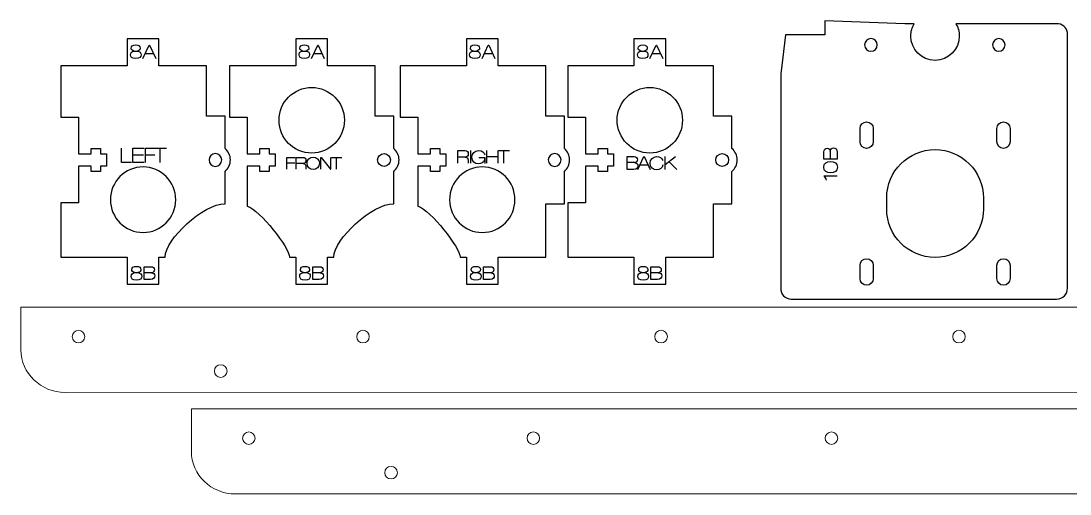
# Model space of a CAD drawing. Header units: millimetres. Extents: x 3 to 781, y 1 to 299.
# Drawn here: x 4.4 to 194.6, y 1.3 to 87 of the extents above; entities that cross this region are included whole.
import ezdxf

# ---------------------------------------------------------------- set-up
doc = ezdxf.new("R2010")
doc.units = ezdxf.units.MM
doc.layers.add('Layer_1', color=1, linetype='CONTINUOUS', true_color=0xff0000)
doc.layers.add('New Left D arm', color=1, linetype='CONTINUOUS', lineweight=0, true_color=0xff0000)

msp = doc.modelspace()

# ---------------------------------------------------------------- linework, layer by layer
at = {"layer": 'Layer_1'}
msp.add_line((144.04, 36.61), (192.15, 36.61), dxfattribs=at)
at = {"layer": 'Layer_1', "color": 1, "true_color": 0xff0000}
for points in [[(166.33, 86.5), (164.61, 86.5), (150.15, 86.99), (150.15, 84.46), (143.02, 84.46), (142.14, 77.4), (142.14, 38.59)], [(192.01, 86.5), (173.89, 86.5)], [(41.4, 63.88), (41.4, 69.73), (38.05, 69.73), (38.05, 78.85), (29.41, 78.85), (29.41, 83.73), (23.64, 83.73), (23.64, 78.85), (11.65, 78.85), (11.65, 69.57), (14.84, 69.57), (14.84, 62.93), (17.14, 62.93), (17.14, 63.89), (18.82, 63.89), (18.82, 62.93), (19.93, 62.93), (19.93, 60.69), (18.82, 60.69), (18.82, 59.73), (17.14, 59.73), (17.14, 60.69), (14.84, 60.69), (14.84, 54.05), (11.65, 54.05), (11.65, 44.21), (23.64, 44.21), (23.64, 39.33), (29.41, 39.33), (29.41, 44.21), (30.53, 44.21), (30.53, 44.21)], [(71.98, 63.88), (71.98, 69.73), (68.62, 69.73), (68.62, 78.85), (59.98, 78.85), (59.98, 83.73), (54.22, 83.73), (54.22, 78.85), (42.22, 78.85), (42.22, 69.57), (45.42, 69.57), (45.42, 62.93), (47.72, 62.93), (47.72, 63.89), (49.4, 63.89), (49.4, 62.93), (50.51, 62.93), (50.51, 60.69), (49.4, 60.69), (49.4, 59.73), (47.72, 59.73), (47.72, 60.69), (45.42, 60.69), (45.42, 53.44), (45.42, 53.44), (45.42, 53.44)], [(102.91, 63.88), (102.91, 69.73), (99.55, 69.73), (99.55, 78.85), (90.91, 78.85), (90.91, 83.73), (85.15, 83.73), (85.15, 78.85), (73.15, 78.85), (73.15, 69.57), (76.35, 69.57), (76.35, 62.93), (78.65, 62.93), (78.65, 63.89), (80.33, 63.89), (80.33, 62.93), (81.44, 62.93), (81.44, 60.69), (80.33, 60.69), (80.33, 59.73), (78.65, 59.73), (78.65, 60.69), (76.35, 60.69), (76.35, 53.44), (76.35, 53.44)], [(133.28, 63.88), (133.28, 69.73), (129.92, 69.73), (129.92, 78.85), (121.28, 78.85), (121.28, 83.73), (115.52, 83.73), (115.52, 78.85), (103.52, 78.85), (103.52, 69.57), (106.72, 69.57), (106.72, 62.93), (109.02, 62.93), (109.02, 63.89), (110.7, 63.89), (110.7, 62.93), (111.81, 62.93), (111.81, 60.69), (110.7, 60.69), (110.7, 59.73), (109.02, 59.73), (109.02, 60.69), (106.72, 60.69), (106.72, 54.05), (103.52, 54.05), (103.52, 44.21), (115.52, 44.21), (115.52, 39.33), (121.28, 39.33), (121.28, 44.21), (129.92, 44.21), (129.92, 53.89), (133.28, 53.89), (133.28, 59.74)], [(194.13, 38.59), (194.13, 84.56)], [(158.48, 81.51), (158.48, 81.51)], [(181.68, 81.51), (181.68, 81.51)], [(63.02, 69.01), (63.02, 69.01)], [(124.32, 69.01), (124.32, 69.01)], [(156.51, 65.11), (156.51, 67.52)], [(158.91, 67.52), (158.91, 65.11), (158.91, 65.11)], [(181.31, 65.11), (181.31, 67.52)], [(183.71, 67.52), (183.71, 65.11), (183.71, 65.11)], [(40.81, 61.81), (40.81, 61.81)], [(71.38, 61.81), (71.38, 61.81)], [(102.31, 61.81), (102.31, 61.81)], [(132.68, 61.81), (132.68, 61.81)], [(41.4, 53.89), (41.4, 59.74)], [(71.98, 53.89), (71.98, 59.74)], [(102.91, 53.89), (102.91, 59.74)], [(32.45, 54.61), (32.45, 54.61)], [(41.41, 53.89), (41.4, 53.89), (41.4, 53.89)], [(84.03, 44.21), (84.03, 44.21), (85.15, 44.21), (85.15, 39.33), (90.91, 39.33), (90.91, 44.21), (99.55, 44.21), (99.55, 53.89), (102.91, 53.89), (102.91, 53.89), (102.91, 53.89)], [(93.95, 54.61), (93.95, 54.61)], [(161.35, 52.92), (161.35, 54.92)], [(178.87, 54.92), (178.87, 52.92), (178.87, 52.92)], [(53.1, 44.21), (53.1, 44.21), (54.22, 44.21), (54.22, 39.33), (59.98, 39.33), (59.98, 44.21), (61.11, 44.21), (61.11, 44.21)], [(156.51, 40.31), (156.51, 42.72)], [(158.91, 42.72), (158.91, 40.31), (158.91, 40.31)], [(181.31, 40.31), (181.31, 42.72)], [(183.71, 42.72), (183.71, 40.31), (183.71, 40.31)]]:
    msp.add_lwpolyline(points, dxfattribs=at)
at = {"layer": 'Layer_1', "color": 5, "true_color": 0x0000ff}
for points in [[(26.52, 80.21), (27.63, 82.63), (27.71, 82.63), (28.82, 80.21)], [(57.08, 80.21), (58.19, 82.63), (58.28, 82.63), (59.39, 80.21)], [(88.01, 80.21), (89.12, 82.63), (89.21, 82.63), (90.32, 80.21)], [(118.43, 80.21), (119.54, 82.63), (119.63, 82.63), (120.74, 80.21)], [(24.93, 81.54), (24.93, 81.55)], [(24.93, 81.54), (25.48, 81.54)], [(24.93, 81.54), (24.93, 81.54)], [(25.48, 81.55), (25.48, 81.54)], [(28.46, 81.01), (26.88, 81.01)], [(55.5, 81.54), (55.5, 81.55)], [(55.5, 81.54), (56.04, 81.54)], [(55.5, 81.54), (55.5, 81.54)], [(56.04, 81.55), (56.04, 81.54)], [(59.02, 81.01), (57.44, 81.01)], [(86.42, 81.54), (86.42, 81.55)], [(86.42, 81.54), (86.97, 81.54)], [(86.42, 81.54), (86.42, 81.54)], [(86.97, 81.55), (86.97, 81.54)], [(89.95, 81.01), (88.37, 81.01)], [(116.84, 81.54), (116.84, 81.55)], [(116.84, 81.54), (117.39, 81.54)], [(116.84, 81.54), (116.84, 81.54)], [(117.39, 81.55), (117.39, 81.54)], [(120.37, 81.01), (118.79, 81.01)], [(24.44, 61.35), (22.61, 61.35), (22.61, 63.95)], [(26.74, 61.35), (24.69, 61.35), (24.69, 63.95), (26.72, 63.95)], [(26.97, 61.35), (26.97, 63.95), (28.8, 63.95)], [(28.51, 63.95), (30.76, 63.95)], [(29.64, 61.35), (29.64, 63.95)], [(83.58, 61.2), (83.58, 63.5), (84.85, 63.5)], [(85.87, 63.5), (85.87, 61.2)], [(88.85, 61.2), (88.85, 63.5)], [(90.82, 63.5), (90.82, 61.2)], [(90.98, 63.5), (92.96, 63.5)], [(91.94, 61.2), (91.94, 63.48)], [(149.96, 61.97), (149.96, 63.28)], [(152.38, 63.19), (152.38, 61.97), (149.96, 61.97), (149.96, 61.97)], [(151.12, 63.39), (151.11, 61.97)], [(151.11, 63.39), (151.12, 63.39)], [(24.69, 62.74), (26.63, 62.74)], [(26.97, 62.74), (28.69, 62.74)], [(52.62, 60.14), (52.62, 62.28), (54.12, 62.28)], [(52.62, 61.29), (54.04, 61.29)], [(54.28, 60.14), (54.28, 62.28), (55.46, 62.28)], [(55.54, 61.19), (55.54, 61.18), (54.28, 61.18)], [(57.38, 62.33), (57.38, 62.33)], [(58.74, 60.14), (58.74, 62.28), (58.81, 62.28), (60.5, 60.14), (60.57, 60.14), (60.57, 62.28)], [(60.69, 62.28), (62.54, 62.28)], [(61.62, 60.14), (61.62, 62.28)], [(84.94, 62.32), (84.93, 62.32), (83.58, 62.31)], [(87.42, 62.23), (88.5, 62.23), (88.5, 61.15)], [(88.85, 62.43), (90.82, 62.43)], [(114.31, 62.41), (115.56, 62.41)], [(115.47, 60.11), (114.31, 60.11), (114.31, 62.41), (114.31, 62.41)], [(115.67, 61.32), (114.31, 61.32)], [(115.67, 61.32), (115.67, 61.31)], [(116.25, 60.11), (117.3, 62.41), (117.38, 62.41), (118.44, 60.11)], [(118.09, 60.87), (116.59, 60.87)], [(121.19, 60.97), (123.08, 62.41)], [(121.19, 60.11), (121.19, 62.41)], [(121.89, 61.5), (123.29, 60.11)], [(149.93, 60.51), (149.93, 60.51)], [(149.98, 58.87), (149.98, 58.96), (152.36, 58.96)], [(26.73, 42.46), (27.98, 42.46)], [(27.89, 40.17), (26.73, 40.17), (26.73, 42.46), (26.73, 42.46)], [(57.3, 42.46), (58.54, 42.46)], [(58.46, 40.17), (57.3, 40.17), (57.3, 42.46), (57.3, 42.46)], [(88.26, 42.46), (89.51, 42.46)], [(89.43, 40.17), (88.26, 40.17), (88.26, 42.46), (88.26, 42.46)], [(118.61, 42.46), (119.86, 42.46)], [(119.78, 40.17), (118.61, 40.17), (118.61, 42.46), (118.61, 42.46)], [(25.05, 41.4), (25.05, 41.41)], [(25.05, 41.4), (25.6, 41.4)], [(25.05, 41.4), (25.05, 41.4)], [(25.6, 41.41), (25.6, 41.4)], [(28.08, 41.37), (26.73, 41.37)], [(28.08, 41.37), (28.08, 41.37)], [(55.62, 41.4), (55.62, 41.41)], [(55.62, 41.4), (56.16, 41.4)], [(55.62, 41.4), (55.62, 41.4)], [(56.16, 41.41), (56.16, 41.4)], [(58.65, 41.37), (57.3, 41.37)], [(58.65, 41.37), (58.65, 41.37)], [(86.58, 41.4), (86.58, 41.41)], [(86.58, 41.4), (87.13, 41.4)], [(86.58, 41.4), (86.58, 41.4)], [(87.13, 41.41), (87.13, 41.4)], [(89.62, 41.37), (88.26, 41.37)], [(89.62, 41.37), (89.62, 41.37)], [(116.93, 41.4), (116.93, 41.41)], [(116.93, 41.4), (117.48, 41.4)], [(116.93, 41.4), (116.93, 41.4)], [(117.48, 41.41), (117.48, 41.4)], [(119.97, 41.37), (118.61, 41.37)], [(119.97, 41.37), (119.97, 41.37)]]:
    msp.add_lwpolyline(points, dxfattribs=at)
at = {"layer": 'Layer_1', "color": 1, "true_color": 0xff0000}
for points in [[(165.71, 84.26), (165.71, 85.08), (165.94, 85.84), (166.33, 86.5)], [(173.89, 86.5), (174.28, 85.85), (174.51, 85.08), (174.51, 84.26)], [(192.52, 86.5), (192.4, 86.48), (192.28, 86.5), (192.01, 86.5)], [(194.13, 84.56), (194.13, 85.53), (193.44, 86.33), (192.52, 86.5)], [(158.48, 83.79), (157.85, 83.79), (157.34, 83.28), (157.34, 82.65)], [(159.62, 82.65), (159.62, 83.28), (159.11, 83.79), (158.48, 83.79)], [(170.11, 79.86), (167.68, 79.86), (165.71, 81.83), (165.71, 84.26)], [(174.51, 84.26), (174.51, 81.83), (172.54, 79.86), (170.11, 79.86)], [(181.68, 83.79), (181.05, 83.79), (180.54, 83.28), (180.54, 82.65)], [(182.82, 82.65), (182.82, 83.28), (182.31, 83.79), (181.68, 83.79)], [(157.34, 82.65), (157.34, 82.02), (157.85, 81.51), (158.48, 81.51)], [(158.48, 81.51), (159.11, 81.51), (159.62, 82.02), (159.62, 82.65)], [(180.54, 82.65), (180.54, 82.02), (181.05, 81.51), (181.68, 81.51)], [(181.68, 81.51), (182.31, 81.51), (182.82, 82.02), (182.82, 82.65)], [(51.18, 69.01), (51.18, 72.29), (53.83, 74.95), (57.1, 74.95)], [(57.1, 74.95), (60.37, 74.95), (63.02, 72.29), (63.02, 69.01)], [(112.48, 69.01), (112.48, 72.29), (115.13, 74.95), (118.4, 74.95)], [(118.4, 74.95), (121.67, 74.95), (124.32, 72.29), (124.32, 69.01)], [(57.1, 63.07), (53.83, 63.07), (51.18, 65.73), (51.18, 69.01)], [(63.02, 69.01), (63.02, 65.73), (60.37, 63.07), (57.1, 63.07)], [(118.4, 63.07), (115.13, 63.07), (112.48, 65.73), (112.48, 69.01)], [(124.32, 69.01), (124.32, 65.73), (121.67, 63.07), (118.4, 63.07)], [(156.51, 67.52), (156.51, 68.18), (157.05, 68.72), (157.71, 68.72)], [(157.71, 68.72), (158.37, 68.72), (158.91, 68.18), (158.91, 67.52)], [(181.31, 67.52), (181.31, 68.18), (181.85, 68.72), (182.51, 68.72)], [(182.51, 68.72), (183.17, 68.72), (183.71, 68.18), (183.71, 67.52)], [(157.71, 63.91), (157.05, 63.91), (156.51, 64.45), (156.51, 65.11)], [(158.91, 65.11), (158.91, 64.45), (158.37, 63.91), (157.71, 63.91)], [(182.51, 63.91), (181.85, 63.91), (181.31, 64.45), (181.31, 65.11)], [(183.71, 65.11), (183.71, 64.45), (183.17, 63.91), (182.51, 63.91)], [(39.65, 62.97), (39.01, 62.97), (38.49, 62.45), (38.49, 61.81)], [(40.81, 61.81), (40.81, 62.45), (40.29, 62.97), (39.65, 62.97)], [(42.36, 61.81), (42.36, 62.64), (41.99, 63.38), (41.4, 63.88)], [(69.06, 61.81), (69.06, 62.45), (69.58, 62.97), (70.22, 62.97)], [(70.22, 62.97), (70.86, 62.97), (71.38, 62.45), (71.38, 61.81)], [(72.94, 61.81), (72.94, 62.64), (72.57, 63.38), (71.98, 63.88)], [(101.15, 62.97), (100.51, 62.97), (99.99, 62.45), (99.99, 61.81)], [(102.31, 61.81), (102.31, 62.45), (101.79, 62.97), (101.15, 62.97)], [(103.87, 61.81), (103.87, 62.64), (103.5, 63.38), (102.91, 63.88)], [(130.36, 61.81), (130.36, 62.45), (130.88, 62.97), (131.52, 62.97)], [(131.52, 62.97), (132.16, 62.97), (132.68, 62.45), (132.68, 61.81)], [(134.24, 61.81), (134.24, 62.64), (133.87, 63.38), (133.28, 63.88)], [(161.35, 54.92), (161.35, 59.75), (165.27, 63.68), (170.11, 63.68)], [(170.11, 63.68), (174.95, 63.68), (178.87, 59.75), (178.87, 54.92)], [(38.49, 61.81), (38.49, 61.17), (39.01, 60.65), (39.65, 60.65)], [(39.65, 60.65), (40.29, 60.65), (40.81, 61.17), (40.81, 61.81)], [(41.4, 59.74), (41.99, 60.24), (42.36, 60.98), (42.36, 61.81)], [(70.22, 60.65), (69.58, 60.65), (69.06, 61.17), (69.06, 61.81)], [(71.38, 61.81), (71.38, 61.17), (70.86, 60.65), (70.22, 60.65)], [(71.98, 59.74), (72.57, 60.24), (72.94, 60.98), (72.94, 61.81)], [(99.99, 61.81), (99.99, 61.17), (100.51, 60.65), (101.15, 60.65)], [(101.15, 60.65), (101.79, 60.65), (102.31, 61.17), (102.31, 61.81)], [(102.91, 59.74), (103.5, 60.24), (103.87, 60.98), (103.87, 61.81)], [(131.52, 60.65), (130.88, 60.65), (130.36, 61.17), (130.36, 61.81)], [(132.68, 61.81), (132.68, 61.17), (132.16, 60.65), (131.52, 60.65)], [(133.28, 59.74), (133.87, 60.24), (134.24, 60.98), (134.24, 61.81)], [(26.53, 60.55), (23.26, 60.55), (20.61, 57.89), (20.61, 54.61)], [(32.45, 54.61), (32.45, 57.89), (29.8, 60.55), (26.53, 60.55)], [(88.03, 60.55), (84.76, 60.55), (82.11, 57.89), (82.11, 54.61)], [(93.95, 54.61), (93.95, 57.89), (91.3, 60.55), (88.03, 60.55)], [(20.61, 54.61), (20.61, 51.33), (23.26, 48.67), (26.53, 48.67)], [(26.53, 48.67), (29.8, 48.67), (32.45, 51.33), (32.45, 54.61)], [(30.53, 44.21), (30.53, 47.42), (37.45, 53.89), (41.41, 53.89)], [(45.42, 53.44), (47.74, 52.79), (53.1, 45.8), (53.1, 44.21)], [(61.11, 44.21), (61.11, 47.42), (68.02, 53.89), (71.98, 53.89)], [(76.35, 53.44), (78.67, 52.79), (84.03, 45.8), (84.03, 44.21)], [(82.11, 54.61), (82.11, 51.33), (84.76, 48.67), (88.03, 48.67)], [(88.03, 48.67), (91.3, 48.67), (93.95, 51.33), (93.95, 54.61)], [(170.11, 44.16), (165.27, 44.16), (161.35, 48.08), (161.35, 52.92)], [(178.87, 52.92), (178.87, 48.08), (174.95, 44.16), (170.11, 44.16)], [(156.51, 42.72), (156.51, 43.38), (157.05, 43.92), (157.71, 43.92)], [(157.71, 43.92), (158.37, 43.92), (158.91, 43.38), (158.91, 42.72)], [(181.31, 42.72), (181.31, 43.38), (181.85, 43.92), (182.51, 43.92)], [(182.51, 43.92), (183.17, 43.92), (183.71, 43.38), (183.71, 42.72)], [(157.71, 39.11), (157.05, 39.11), (156.51, 39.65), (156.51, 40.31)], [(158.91, 40.31), (158.91, 39.65), (158.37, 39.11), (157.71, 39.11)], [(182.51, 39.11), (181.85, 39.11), (181.31, 39.65), (181.31, 40.31)], [(183.71, 40.31), (183.71, 39.65), (183.17, 39.11), (182.51, 39.11)], [(142.14, 38.59), (142.06, 37.5), (142.95, 36.61), (144.04, 36.61)], [(192.15, 36.61), (193.24, 36.61), (194.13, 37.5), (194.13, 38.59)]]:
    msp.add_open_spline(points, degree=3, dxfattribs=at)
at = {"layer": 'Layer_1', "color": 5, "true_color": 0x0000ff}
for points in [[(24.37, 82.07), (24.37, 82.46), (24.67, 82.66), (25.2, 82.66)], [(24.93, 81.55), (24.5, 81.58), (24.37, 81.87), (24.37, 82.07)], [(25.2, 82.66), (25.74, 82.66), (26.03, 82.46), (26.03, 82.07)], [(26.03, 82.07), (26.03, 81.87), (25.91, 81.58), (25.48, 81.55)], [(54.94, 82.07), (54.94, 82.46), (55.23, 82.66), (55.77, 82.66)], [(55.5, 81.55), (55.07, 81.58), (54.94, 81.87), (54.94, 82.07)], [(55.77, 82.66), (56.3, 82.66), (56.6, 82.46), (56.6, 82.07)], [(56.6, 82.07), (56.6, 81.87), (56.47, 81.58), (56.04, 81.55)], [(85.87, 82.07), (85.87, 82.46), (86.16, 82.66), (86.7, 82.66)], [(86.42, 81.55), (85.99, 81.58), (85.87, 81.87), (85.87, 82.07)], [(86.7, 82.66), (87.23, 82.66), (87.53, 82.46), (87.53, 82.07)], [(87.53, 82.07), (87.53, 81.87), (87.4, 81.58), (86.97, 81.55)], [(116.29, 82.07), (116.29, 82.46), (116.58, 82.66), (117.12, 82.66)], [(116.84, 81.55), (116.41, 81.58), (116.29, 81.87), (116.29, 82.07)], [(117.12, 82.66), (117.65, 82.66), (117.95, 82.46), (117.95, 82.07)], [(117.95, 82.07), (117.95, 81.87), (117.82, 81.58), (117.39, 81.55)], [(24.25, 80.86), (24.25, 81.24), (24.45, 81.49), (24.93, 81.54)], [(25.2, 80.17), (24.48, 80.17), (24.25, 80.49), (24.25, 80.86)], [(26.16, 80.86), (26.16, 80.49), (25.92, 80.17), (25.2, 80.17)], [(25.48, 81.54), (25.96, 81.49), (26.16, 81.24), (26.16, 80.86)], [(54.82, 80.86), (54.82, 81.24), (55.01, 81.49), (55.5, 81.54)], [(55.77, 80.17), (55.05, 80.17), (54.82, 80.49), (54.82, 80.86)], [(56.72, 80.86), (56.72, 80.49), (56.49, 80.17), (55.77, 80.17)], [(56.04, 81.54), (56.52, 81.49), (56.72, 81.24), (56.72, 80.86)], [(85.74, 80.86), (85.74, 81.24), (85.94, 81.49), (86.42, 81.54)], [(86.7, 80.17), (85.98, 80.17), (85.74, 80.49), (85.74, 80.86)], [(87.65, 80.86), (87.65, 80.49), (87.42, 80.17), (86.7, 80.17)], [(86.97, 81.54), (87.45, 81.49), (87.65, 81.24), (87.65, 80.86)], [(116.16, 80.86), (116.16, 81.24), (116.36, 81.49), (116.84, 81.54)], [(117.12, 80.17), (116.4, 80.17), (116.16, 80.49), (116.16, 80.86)], [(118.07, 80.86), (118.07, 80.49), (117.84, 80.17), (117.12, 80.17)], [(117.39, 81.54), (117.87, 81.49), (118.07, 81.24), (118.07, 80.86)], [(84.85, 63.5), (85.31, 63.5), (85.48, 63.28), (85.48, 62.87)], [(85.48, 62.87), (85.48, 62.65), (85.33, 62.35), (84.94, 62.32)], [(86.15, 62.3), (86.15, 63.06), (86.68, 63.5), (87.34, 63.5)], [(87.34, 63.5), (88.05, 63.5), (88.38, 63.18), (88.47, 62.73)], [(149.96, 63.28), (149.96, 63.66), (150.17, 63.93), (150.56, 63.93)], [(150.56, 63.93), (150.85, 63.93), (151.12, 63.68), (151.11, 63.39)], [(151.12, 63.39), (151.13, 63.71), (151.3, 64), (151.72, 64)], [(151.72, 64), (152.01, 64), (152.38, 63.82), (152.38, 63.19)], [(55.46, 62.28), (55.89, 62.28), (56.05, 62.08), (56.05, 61.7)], [(56.05, 61.7), (56.05, 61.49), (55.91, 61.21), (55.54, 61.19)], [(55.54, 61.18), (55.87, 61.18), (56.01, 61.03), (56.01, 60.73)], [(56.27, 61.21), (56.27, 61.92), (56.76, 62.33), (57.38, 62.33)], [(57.38, 60.09), (56.76, 60.09), (56.27, 60.5), (56.27, 61.21)], [(57.38, 62.33), (57.99, 62.33), (58.49, 61.92), (58.49, 61.21)], [(58.49, 61.21), (58.49, 60.5), (57.99, 60.09), (57.38, 60.09)], [(84.93, 62.32), (85.29, 62.31), (85.44, 62.15), (85.44, 61.83)], [(85.44, 61.83), (85.44, 61.75), (85.45, 61.29), (85.49, 61.2)], [(87.34, 61.1), (86.68, 61.1), (86.15, 61.54), (86.15, 62.3)], [(88.42, 61.84), (88.26, 61.31), (87.82, 61.1), (87.34, 61.1)], [(88.5, 62.23), (88.47, 61.96), (88.42, 61.84), (88.42, 61.84)], [(115.56, 62.41), (115.92, 62.41), (116.17, 62.22), (116.17, 61.84)], [(116.17, 61.84), (116.17, 61.57), (115.94, 61.31), (115.67, 61.32)], [(115.67, 61.31), (115.97, 61.3), (116.25, 61.14), (116.25, 60.74)], [(118.45, 61.21), (118.45, 61.97), (118.99, 62.41), (119.64, 62.41)], [(119.64, 60.01), (118.99, 60.01), (118.45, 60.45), (118.45, 61.21)], [(119.64, 62.41), (120.19, 62.41), (120.62, 62.19), (120.74, 61.69)], [(120.79, 60.93), (120.73, 60.32), (120.17, 60.01), (119.64, 60.01)], [(149.93, 60.51), (149.93, 61.25), (150.5, 61.52), (151.17, 61.52)], [(151.17, 61.52), (151.84, 61.52), (152.42, 61.25), (152.42, 60.51)], [(56.01, 60.73), (56.01, 60.65), (56.02, 60.23), (56.06, 60.14)], [(116.25, 60.74), (116.25, 60.47), (116.08, 60.11), (115.47, 60.11)], [(151.17, 59.5), (150.5, 59.5), (149.93, 59.76), (149.93, 60.51)], [(152.42, 60.51), (152.42, 59.76), (151.84, 59.5), (151.17, 59.5)], [(150.43, 58.12), (150.34, 58.48), (150.15, 58.73), (149.98, 58.87)], [(24.49, 41.93), (24.49, 42.32), (24.79, 42.52), (25.32, 42.52)], [(25.05, 41.41), (24.62, 41.44), (24.49, 41.73), (24.49, 41.93)], [(25.32, 42.52), (25.86, 42.52), (26.15, 42.32), (26.15, 41.93)], [(26.15, 41.93), (26.15, 41.73), (26.03, 41.44), (25.6, 41.41)], [(27.98, 42.46), (28.34, 42.46), (28.59, 42.27), (28.59, 41.9)], [(28.59, 41.9), (28.59, 41.63), (28.36, 41.37), (28.08, 41.37)], [(55.06, 41.93), (55.06, 42.32), (55.36, 42.52), (55.89, 42.52)], [(55.62, 41.41), (55.19, 41.44), (55.06, 41.73), (55.06, 41.93)], [(55.89, 42.52), (56.42, 42.52), (56.72, 42.32), (56.72, 41.93)], [(56.72, 41.93), (56.72, 41.73), (56.59, 41.44), (56.16, 41.41)], [(58.54, 42.46), (58.91, 42.46), (59.16, 42.27), (59.16, 41.9)], [(59.16, 41.9), (59.16, 41.63), (58.92, 41.37), (58.65, 41.37)], [(86.03, 41.93), (86.03, 42.32), (86.32, 42.52), (86.86, 42.52)], [(86.58, 41.41), (86.15, 41.44), (86.03, 41.73), (86.03, 41.93)], [(86.86, 42.52), (87.39, 42.52), (87.69, 42.32), (87.69, 41.93)], [(87.69, 41.93), (87.69, 41.73), (87.56, 41.44), (87.13, 41.41)], [(89.51, 42.46), (89.87, 42.46), (90.13, 42.27), (90.13, 41.9)], [(90.13, 41.9), (90.13, 41.63), (89.89, 41.37), (89.62, 41.37)], [(116.38, 41.93), (116.38, 42.32), (116.67, 42.52), (117.21, 42.52)], [(116.93, 41.41), (116.5, 41.44), (116.38, 41.73), (116.38, 41.93)], [(117.21, 42.52), (117.74, 42.52), (118.04, 42.32), (118.04, 41.93)], [(118.04, 41.93), (118.04, 41.73), (117.91, 41.44), (117.48, 41.41)], [(119.86, 42.46), (120.22, 42.46), (120.48, 42.27), (120.48, 41.9)], [(120.48, 41.9), (120.48, 41.63), (120.24, 41.37), (119.97, 41.37)], [(24.37, 40.72), (24.37, 41.1), (24.57, 41.35), (25.05, 41.4)], [(25.32, 40.03), (24.6, 40.03), (24.37, 40.35), (24.37, 40.72)], [(26.28, 40.72), (26.28, 40.35), (26.04, 40.03), (25.32, 40.03)], [(25.6, 41.4), (26.08, 41.35), (26.28, 41.1), (26.28, 40.72)], [(28.66, 40.79), (28.66, 40.52), (28.49, 40.17), (27.89, 40.17)], [(28.08, 41.37), (28.38, 41.35), (28.66, 41.19), (28.66, 40.79)], [(54.94, 40.72), (54.94, 41.1), (55.14, 41.35), (55.62, 41.4)], [(55.89, 40.03), (55.17, 40.03), (54.94, 40.35), (54.94, 40.72)], [(56.84, 40.72), (56.84, 40.35), (56.61, 40.03), (55.89, 40.03)], [(56.16, 41.4), (56.65, 41.35), (56.84, 41.1), (56.84, 40.72)], [(59.23, 40.79), (59.23, 40.52), (59.06, 40.17), (58.46, 40.17)], [(58.65, 41.37), (58.95, 41.35), (59.23, 41.19), (59.23, 40.79)], [(85.9, 40.72), (85.9, 41.1), (86.1, 41.35), (86.58, 41.4)], [(86.86, 40.03), (86.14, 40.03), (85.9, 40.35), (85.9, 40.72)], [(87.81, 40.72), (87.81, 40.35), (87.58, 40.03), (86.86, 40.03)], [(87.13, 41.4), (87.61, 41.35), (87.81, 41.1), (87.81, 40.72)], [(90.2, 40.79), (90.2, 40.52), (90.03, 40.17), (89.43, 40.17)], [(89.62, 41.37), (89.92, 41.35), (90.2, 41.19), (90.2, 40.79)], [(116.25, 40.72), (116.25, 41.1), (116.45, 41.35), (116.93, 41.4)], [(117.21, 40.03), (116.49, 40.03), (116.25, 40.35), (116.25, 40.72)], [(118.16, 40.72), (118.16, 40.35), (117.93, 40.03), (117.21, 40.03)], [(117.48, 41.4), (117.96, 41.35), (118.16, 41.1), (118.16, 40.72)], [(120.55, 40.79), (120.55, 40.52), (120.38, 40.17), (119.78, 40.17)], [(119.97, 41.37), (120.27, 41.35), (120.55, 41.19), (120.55, 40.79)]]:
    msp.add_open_spline(points, degree=3, dxfattribs=at)
at = {"layer": 'New Left D arm', "color": 1, "true_color": 0xff0000}
for p, q in [((173.51, 35.12), (726.59, 35.18)), ((11.98, 19.71), (197.92, 19.7)), ((42.87, 1.3), (228.82, 1.29))]:
    msp.add_line(p, q, dxfattribs=at)
for points in [[(173.51, 35.12), (4.4, 35.12), (4.4, 27.41)], [(14.82, 28.67), (14.82, 28.67)], [(66.4, 28.67), (66.4, 28.67)], [(120.44, 28.67), (120.44, 28.67)], [(174.45, 28.67), (174.45, 28.67)], [(40.61, 22.42), (40.61, 22.42)], [(204.4, 16.71), (35.29, 16.71), (35.29, 9)], [(45.71, 10.26), (45.71, 10.26)], [(97.29, 10.26), (97.29, 10.26)], [(151.33, 10.26), (151.33, 10.26)], [(71.5, 4.01), (71.5, 4.01)]]:
    msp.add_lwpolyline(points, dxfattribs=at)
for points in [[(13.68, 29.81), (13.68, 30.44), (14.19, 30.95), (14.82, 30.95)], [(14.82, 30.95), (15.45, 30.95), (15.96, 30.44), (15.96, 29.81)], [(65.26, 29.81), (65.26, 30.44), (65.77, 30.95), (66.4, 30.95)], [(66.4, 30.95), (67.03, 30.95), (67.54, 30.44), (67.54, 29.81)], [(119.3, 29.81), (119.3, 30.44), (119.81, 30.95), (120.44, 30.95)], [(120.44, 30.95), (121.07, 30.95), (121.58, 30.44), (121.58, 29.81)], [(173.31, 29.81), (173.31, 30.44), (173.82, 30.95), (174.45, 30.95)], [(174.45, 30.95), (175.08, 30.95), (175.59, 30.44), (175.59, 29.81)], [(14.82, 28.67), (14.19, 28.67), (13.68, 29.18), (13.68, 29.81)], [(15.96, 29.81), (15.96, 29.18), (15.45, 28.67), (14.82, 28.67)], [(66.4, 28.67), (65.77, 28.67), (65.26, 29.18), (65.26, 29.81)], [(67.54, 29.81), (67.54, 29.18), (67.03, 28.67), (66.4, 28.67)], [(120.44, 28.67), (119.81, 28.67), (119.3, 29.18), (119.3, 29.81)], [(121.58, 29.81), (121.58, 29.18), (121.07, 28.67), (120.44, 28.67)], [(174.45, 28.67), (173.82, 28.67), (173.31, 29.18), (173.31, 29.81)], [(175.59, 29.81), (175.59, 29.18), (175.08, 28.67), (174.45, 28.67)], [(4.4, 27.41), (4.4, 23.17), (8, 19.7), (12.4, 19.7)], [(39.47, 23.56), (39.47, 24.19), (39.98, 24.7), (40.61, 24.7)], [(40.61, 22.42), (39.98, 22.42), (39.47, 22.94), (39.47, 23.56)], [(40.61, 24.7), (41.24, 24.7), (41.75, 24.19), (41.75, 23.56)], [(41.75, 23.56), (41.75, 22.94), (41.24, 22.42), (40.61, 22.42)], [(44.57, 11.4), (44.57, 12.03), (45.08, 12.54), (45.71, 12.54)], [(45.71, 12.54), (46.34, 12.54), (46.85, 12.03), (46.85, 11.4)], [(96.15, 11.4), (96.15, 12.03), (96.66, 12.54), (97.29, 12.54)], [(97.29, 12.54), (97.92, 12.54), (98.43, 12.03), (98.43, 11.4)], [(150.19, 11.4), (150.19, 12.03), (150.7, 12.54), (151.33, 12.54)], [(151.33, 12.54), (151.96, 12.54), (152.47, 12.03), (152.47, 11.4)], [(45.71, 10.26), (45.08, 10.26), (44.57, 10.77), (44.57, 11.4)], [(46.85, 11.4), (46.85, 10.77), (46.34, 10.26), (45.71, 10.26)], [(97.29, 10.26), (96.66, 10.26), (96.15, 10.77), (96.15, 11.4)], [(98.43, 11.4), (98.43, 10.77), (97.92, 10.26), (97.29, 10.26)], [(151.33, 10.26), (150.7, 10.26), (150.19, 10.77), (150.19, 11.4)], [(152.47, 11.4), (152.47, 10.77), (151.96, 10.26), (151.33, 10.26)], [(35.29, 9), (35.29, 4.76), (38.89, 1.29), (43.29, 1.29)], [(70.36, 5.15), (70.36, 5.78), (70.87, 6.29), (71.5, 6.29)], [(71.5, 6.29), (72.13, 6.29), (72.64, 5.78), (72.64, 5.15)], [(71.5, 4.01), (70.87, 4.01), (70.36, 4.52), (70.36, 5.15)], [(72.64, 5.15), (72.64, 4.52), (72.13, 4.01), (71.5, 4.01)]]:
    msp.add_open_spline(points, degree=3, dxfattribs=at)

doc.saveas('drawing.dxf')
